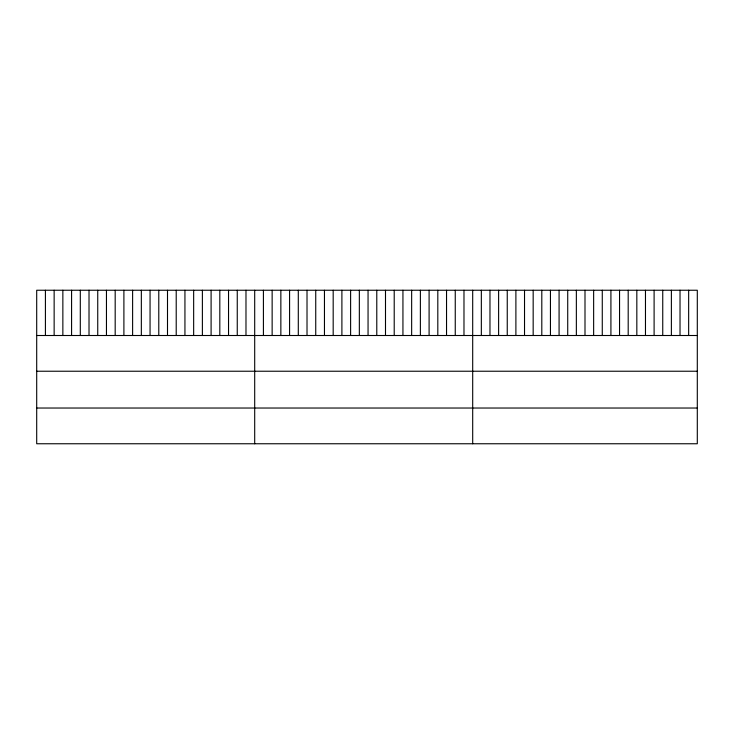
<?xml version="1.0" encoding="UTF-8"?>
<svg xmlns="http://www.w3.org/2000/svg" width="734" height="734" viewBox="0 0 734 734"><rect width="100%" height="100%" fill="white"/><g stroke="black" fill="none" stroke-linecap="round" stroke-linejoin="round"><path stroke-width="1.1" d="M697.3 335.502L697.3 443.758L36.7 443.758L36.7 290.242L697.3 290.242L697.3 335.502L36.7 335.502M36.7 371.23L697.3 371.23M36.7 408.031L697.3 408.031M688.657 290.242L688.657 335.502M680.023 290.242L680.023 335.502M671.381 290.242L671.381 335.502M662.747 290.242L662.747 335.502M654.104 290.242L654.104 335.502M645.47 290.242L645.47 335.502M636.828 290.242L636.828 335.502M628.194 290.242L628.194 335.502M619.551 290.242L619.551 335.502M610.917 290.242L610.917 335.502M602.275 290.242L602.275 335.502M593.641 290.242L593.641 335.502M584.998 290.242L584.998 335.502M576.355 290.242L576.355 335.502M567.721 290.242L567.721 335.502M559.079 290.242L559.079 335.502M550.445 290.242L550.445 335.502M541.802 290.242L541.802 335.502M533.168 290.242L533.168 335.502M524.526 290.242L524.526 335.502M515.892 290.242L515.892 335.502M507.249 290.242L507.249 335.502M498.615 290.242L498.615 335.502M489.973 290.242L489.973 335.502M481.339 290.242L481.339 335.502M472.696 290.242L472.696 443.758M463.98 290.242L463.98 335.502M455.254 290.242L455.254 335.502M446.538 290.242L446.538 335.502M437.813 290.242L437.813 335.502M429.096 290.242L429.096 335.502M420.38 290.242L420.38 335.502M411.655 290.242L411.655 335.502M402.938 290.242L402.938 335.502M394.213 290.242L394.213 335.502M385.497 290.242L385.497 335.502M376.781 290.242L376.781 335.502M368.055 290.242L368.055 335.502M359.339 290.242L359.339 335.502M350.613 290.242L350.613 335.502M341.897 290.242L341.897 335.502M333.181 290.242L333.181 335.502M324.456 290.242L324.456 335.502M315.739 290.242L315.739 335.502M307.014 290.242L307.014 335.502M298.298 290.242L298.298 335.502M289.581 290.242L289.581 335.502M280.856 290.242L280.856 335.502M272.14 290.242L272.14 335.502M263.414 290.242L263.414 335.502M254.698 290.242L254.698 443.758M245.982 290.242L245.982 335.502M237.256 290.242L237.256 335.502M228.54 290.242L228.54 335.502M219.815 290.242L219.815 335.502M211.098 290.242L211.098 335.502M202.382 290.242L202.382 335.502M193.657 290.242L193.657 335.502M184.94 290.242L184.94 335.502M176.215 290.242L176.215 335.502M167.499 290.242L167.499 335.502M158.783 290.242L158.783 335.502M150.057 290.242L150.057 335.502M141.341 290.242L141.341 335.502M132.615 290.242L132.615 335.502M123.899 290.242L123.899 335.502M115.183 290.242L115.183 335.502M106.458 290.242L106.458 335.502M97.741 290.242L97.741 335.502M89.016 290.242L89.016 335.502M80.3 290.242L80.3 335.502M71.583 290.242L71.583 335.502M62.858 290.242L62.858 335.502M54.142 290.242L54.142 335.502M45.416 290.242L45.416 335.502"/></g></svg>
